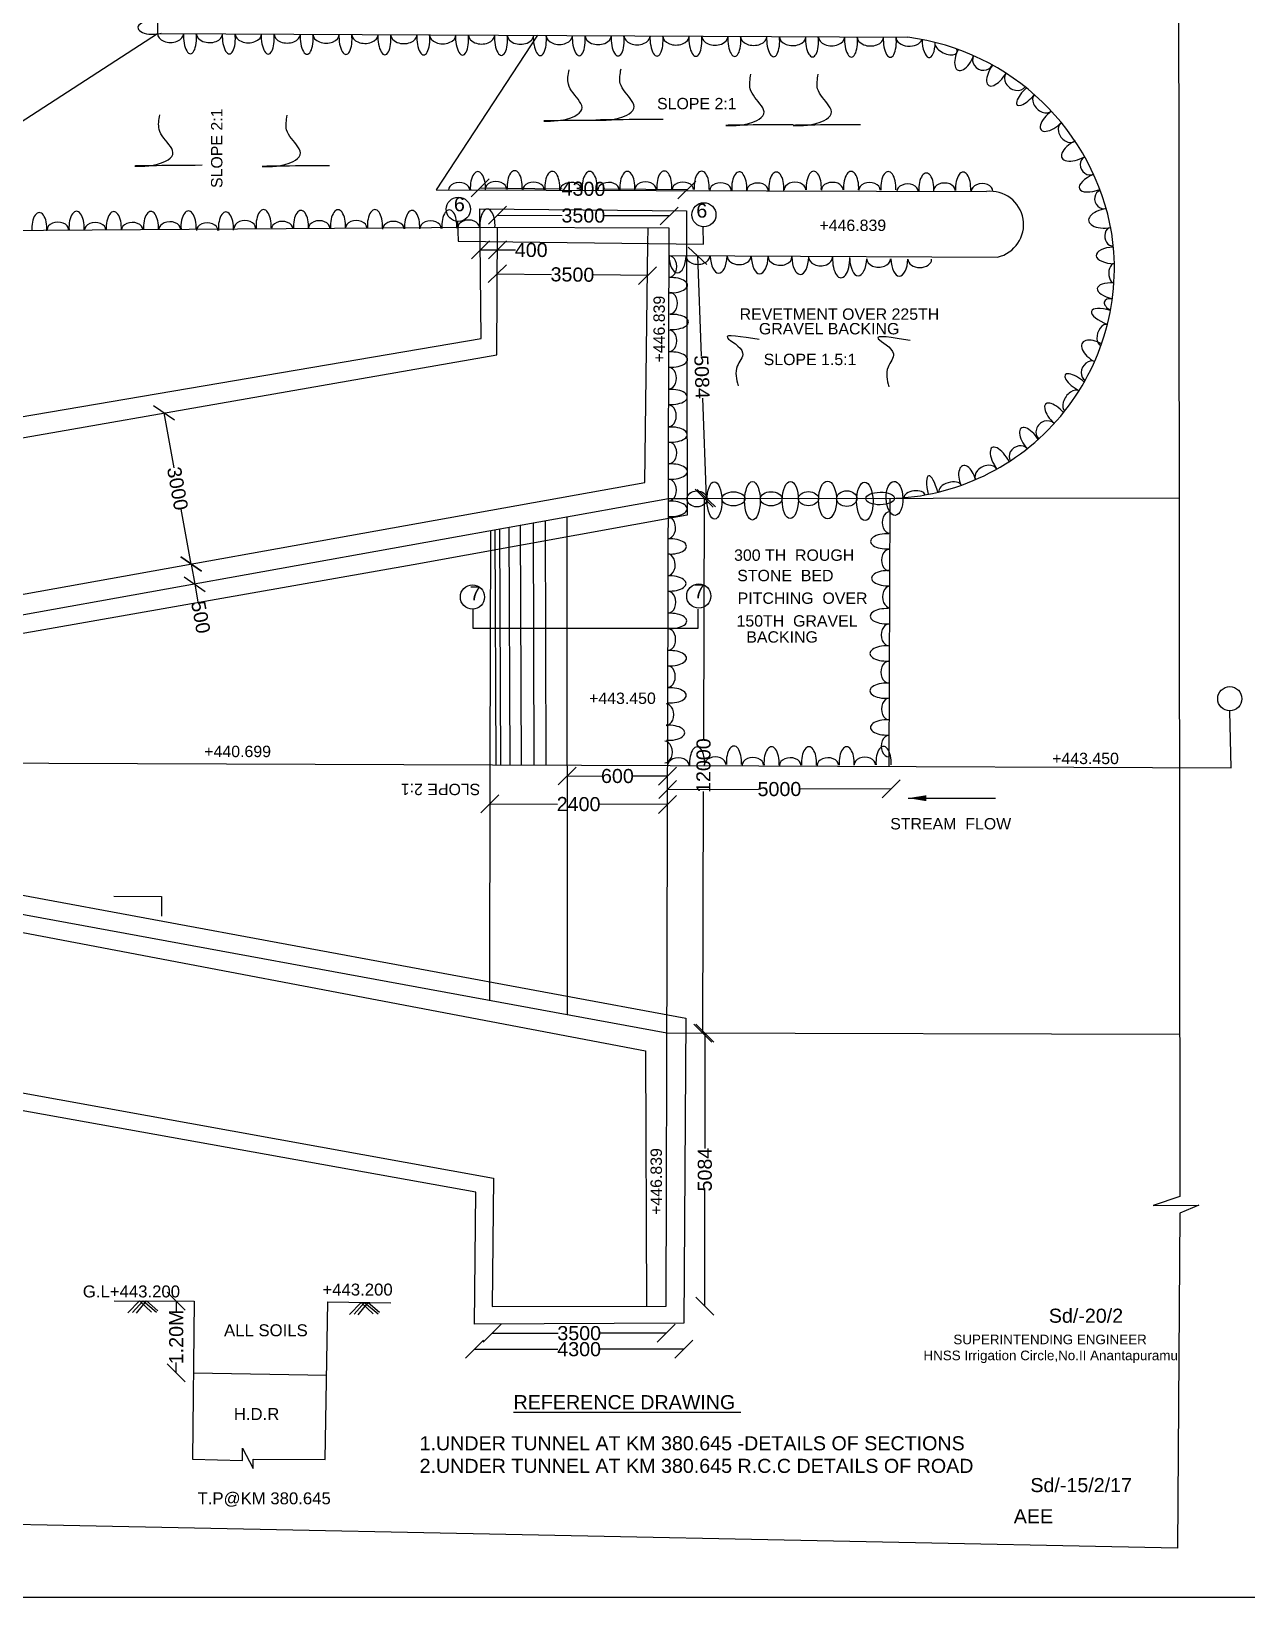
# Model space of a CAD drawing. Header units: millimetres. Extents: x 5757051 to 5765147, y 20977832 to 20981769.
# Drawn here: x 5761790 to 5763819, y 20977832 to 20980448 of the extents above; entities that cross this region are included whole.
import ezdxf

# ---------------------------------------------------------------- set-up
doc = ezdxf.new("R2010")
doc.units = ezdxf.units.MM
doc.header["$MEASUREMENT"] = 0
for name, color, linetype in [('DIMENSIONS', 7, 'Continuous'), ('DRAWING', 2, 'Continuous'), ('TEXT', 7, 'Continuous')]:
    doc.layers.add(name, color=color, linetype=linetype)
doc.styles.get("Standard").update_dxf_attribs({"font": 'arial.ttf', "height": 23.5})
doc.dimstyles.get("Standard").update_dxf_attribs({"dimtxt": 23.5, "dimasz": 30, "dimexe": 0.18, "dimexo": 0.0625, "dimgap": 0.09, "dimtad": 0, "dimdec": 0, "dimzin": 0, "dimdsep": 46, "dimtxsty": 'Standard', "dimblk": 'OBLIQUE', "dimcen": 0.09, "dimse1": 1, "dimse2": 1, "dimadec": 0, "dimazin": 0, "dimtfac": 1, "dimtdec": 0, "dimtofl": 0, "dimtmove": 0, "dimatfit": 3, "dimfxl": 1, "dimtolj": 1, "dimtzin": 0, "dimarcsym": 0})

# ---------------------------------------------------------------- blocks, each defined once
blk = doc.blocks.new('_Oblique')
at = {"color": 0, "linetype": 'ByBlock', "lineweight": -2}
blk.add_line((-0.5, -0.5), (0.5, 0.5), dxfattribs=at)
blk = doc.blocks.new('*D71')
at = {"layer": 'Defpoints', "color": 0, "transparency": 16777216}
for p in [(5762011, 20979810.6), (5762056.4, 20979558.3), (5762056.4, 20979558.3)]:
    blk.add_point(p, dxfattribs=at)
at = {"layer": 'DIMENSIONS', "color": 0, "lineweight": -2, "transparency": 16777216}
for p, q in [((5762011, 20979810.6), (5762027.5, 20979719)), ((5762056.4, 20979558.3), (5762039.9, 20979649.9))]:
    blk.add_line(p, q, dxfattribs=at)
at = {"layer": 'DIMENSIONS', "color": 0, "lineweight": -2, "transparency": 16777216, "xscale": 30, "yscale": 30, "zscale": 30}
for p, rotation in [((5762011, 20979810.6), 100.1861981013446), ((5762056.4, 20979558.3), 280.1861981013446)]:
    blk.add_blockref('_Oblique', p, dxfattribs=dict(at, rotation=rotation))
at = {"layer": 'DIMENSIONS', "color": 0, "transparency": 16777216, "insert": (5762033.7, 20979684.4), "char_height": 23.5, "attachment_point": 5, "rotation": 280.1862}
blk.add_mtext('\\A1;3000', dxfattribs=at)
blk = doc.blocks.new('*D72')
at = {"layer": 'Defpoints', "color": 0, "transparency": 16777216}
for p in [(5762056.4, 20979558.3), (5762062.4, 20979524.7), (5762062.4, 20979524.7)]:
    blk.add_point(p, dxfattribs=at)
at = {"layer": 'DIMENSIONS', "color": 0, "lineweight": -2, "transparency": 16777216}
for p, q in [((5762056.4, 20979558.3), (5762062.4, 20979524.7)), ((5762062.4, 20979524.7), (5762067.7, 20979495.2))]:
    blk.add_line(p, q, dxfattribs=at)
at = {"layer": 'DIMENSIONS', "color": 0, "lineweight": -2, "transparency": 16777216, "xscale": 30, "yscale": 30, "zscale": 30}
for p, rotation in [((5762056.4, 20979558.3), 100.2062654665334), ((5762062.4, 20979524.7), 280.2062654665334)]:
    blk.add_blockref('_Oblique', p, dxfattribs=dict(at, rotation=rotation))
at = {"layer": 'DIMENSIONS', "color": 0, "transparency": 16777216, "insert": (5762072.4, 20979469.6), "char_height": 23.5, "attachment_point": 5, "rotation": 280.2063}
blk.add_mtext('\\A1;500', dxfattribs=at)
blk = doc.blocks.new('*D73')
at = {"layer": 'Defpoints', "color": 0, "transparency": 16777216}
for p in [(5762684.3, 20979204.3), (5762851.9, 20979203.8), (5762851.9, 20979203.8)]:
    blk.add_point(p, dxfattribs=at)
at = {"layer": 'DIMENSIONS', "color": 0, "lineweight": -2, "transparency": 16777216}
for p, q in [((5762684.3, 20979204.3), (5762742, 20979204.2)), ((5762851.9, 20979203.8), (5762794.1, 20979204))]:
    blk.add_line(p, q, dxfattribs=at)
at = {"layer": 'DIMENSIONS', "color": 0, "lineweight": -2, "transparency": 16777216, "xscale": 30, "yscale": 30, "zscale": 30}
for p, rotation in [((5762684.3, 20979204.3), 179.8397337199276), ((5762851.9, 20979203.8), 359.8397337199276)]:
    blk.add_blockref('_Oblique', p, dxfattribs=dict(at, rotation=rotation))
at = {"layer": 'DIMENSIONS', "color": 0, "transparency": 16777216, "insert": (5762768.1, 20979204.1), "char_height": 23.5, "attachment_point": 5, "rotation": 359.8397}
blk.add_mtext('\\A1;600', dxfattribs=at)
blk = doc.blocks.new('*D74')
at = {"layer": 'Defpoints', "color": 0, "transparency": 16777216}
for p in [(5762554.9, 20979157.6), (5762851.7, 20979156.8), (5762851.7, 20979156.8)]:
    blk.add_point(p, dxfattribs=at)
at = {"layer": 'DIMENSIONS', "color": 0, "lineweight": -2, "transparency": 16777216}
for p, q in [((5762554.9, 20979157.6), (5762668, 20979157.3)), ((5762851.7, 20979156.8), (5762738.6, 20979157.1))]:
    blk.add_line(p, q, dxfattribs=at)
at = {"layer": 'DIMENSIONS', "color": 0, "lineweight": -2, "transparency": 16777216, "xscale": 30, "yscale": 30, "zscale": 30}
for p, rotation in [((5762554.9, 20979157.6), 179.8397337195897), ((5762851.7, 20979156.8), 359.8397337195897)]:
    blk.add_blockref('_Oblique', p, dxfattribs=dict(at, rotation=rotation))
at = {"layer": 'DIMENSIONS', "color": 0, "transparency": 16777216, "insert": (5762703.3, 20979157.2), "char_height": 23.5, "attachment_point": 5, "rotation": 359.8397}
blk.add_mtext('\\A1;2400', dxfattribs=at)
blk = doc.blocks.new('*D75')
at = {"layer": 'Defpoints', "color": 0, "transparency": 16777216}
for p in [(5762851.9, 20979222), (5763225.1, 20979223.2), (5763225.2, 20979182.9)]:
    blk.add_point(p, dxfattribs=at)
at = {"layer": 'DIMENSIONS', "color": 0, "lineweight": -2, "transparency": 16777216}
for p, q in [((5762852, 20979181.7), (5763003.5, 20979182.2)), ((5763225.2, 20979182.9), (5763073.8, 20979182.4))]:
    blk.add_line(p, q, dxfattribs=at)
at = {"layer": 'DIMENSIONS', "color": 0, "lineweight": -2, "transparency": 16777216, "xscale": 30, "yscale": 30, "zscale": 30}
for p, rotation in [((5762852, 20979181.7), 180.1720795826296), ((5763225.2, 20979182.9), 0.1720795826295571)]:
    blk.add_blockref('_Oblique', p, dxfattribs=dict(at, rotation=rotation))
at = {"layer": 'DIMENSIONS', "color": 0, "transparency": 16777216, "insert": (5763038.6, 20979182.3), "char_height": 23.5, "attachment_point": 5, "rotation": 0.1721}
blk.add_mtext('\\A1;5000', dxfattribs=at)
blk = doc.blocks.new('*D76')
at = {"layer": 'Defpoints', "color": 0, "transparency": 16777216}
for p in [(5762567.7, 20980083.1), (5762539.5, 20980043.4), (5762567.5, 20980043.3)]:
    blk.add_point(p, dxfattribs=at)
at = {"layer": 'DIMENSIONS', "color": 0, "lineweight": -2, "transparency": 16777216}
for p, q in [((5762539.7, 20980083.2), (5762567.7, 20980083.1)), ((5762567.7, 20980083.1), (5762597.7, 20980083))]:
    blk.add_line(p, q, dxfattribs=at)
at = {"layer": 'DIMENSIONS', "color": 0, "lineweight": -2, "transparency": 16777216, "xscale": 30, "yscale": 30, "zscale": 30}
for p, rotation in [((5762539.7, 20980083.2), 179.75042839379), ((5762567.7, 20980083.1), 359.7504283937901)]:
    blk.add_blockref('_Oblique', p, dxfattribs=dict(at, rotation=rotation))
at = {"layer": 'DIMENSIONS', "color": 0, "transparency": 16777216, "insert": (5762624.2, 20980082.8), "char_height": 23.5, "attachment_point": 5, "rotation": 359.7504}
blk.add_mtext('\\A1;400', dxfattribs=at)
blk = doc.blocks.new('*D77')
at = {"layer": 'Defpoints', "color": 0, "transparency": 16777216}
for p in [(5762567.5, 20980043.3), (5762818.4, 20980040.1), (5762818.4, 20980040.1)]:
    blk.add_point(p, dxfattribs=at)
at = {"layer": 'DIMENSIONS', "color": 0, "lineweight": -2, "transparency": 16777216}
for p, q in [((5762567.5, 20980043.3), (5762657.9, 20980042.2)), ((5762818.4, 20980040.1), (5762728.1, 20980041.3))]:
    blk.add_line(p, q, dxfattribs=at)
at = {"layer": 'DIMENSIONS', "color": 0, "lineweight": -2, "transparency": 16777216, "xscale": 30, "yscale": 30, "zscale": 30}
for p, rotation in [((5762567.5, 20980043.3), 179.2718440406086), ((5762818.4, 20980040.1), 359.2718440406086)]:
    blk.add_blockref('_Oblique', p, dxfattribs=dict(at, rotation=rotation))
at = {"layer": 'DIMENSIONS', "color": 0, "transparency": 16777216, "insert": (5762693, 20980041.7), "char_height": 23.5, "attachment_point": 5, "rotation": 359.2718}
blk.add_mtext('\\A1;3500', dxfattribs=at)
blk = doc.blocks.new('*D78')
at = {"layer": 'Defpoints', "color": 0, "transparency": 16777216}
for p in [(5762883.9, 20980183.2), (5762538.6, 20980151.6), (5762883.5, 20980148)]:
    blk.add_point(p, dxfattribs=at)
at = {"layer": 'DIMENSIONS', "color": 0, "lineweight": -2, "transparency": 16777216}
for p, q in [((5762539, 20980186.7), (5762675.8, 20980185.3)), ((5762883.9, 20980183.2), (5762747, 20980184.6))]:
    blk.add_line(p, q, dxfattribs=at)
at = {"layer": 'DIMENSIONS', "color": 0, "lineweight": -2, "transparency": 16777216, "xscale": 30, "yscale": 30, "zscale": 30}
for p, rotation in [((5762539, 20980186.7), 179.4102679028172), ((5762883.9, 20980183.2), 359.4102679028172)]:
    blk.add_blockref('_Oblique', p, dxfattribs=dict(at, rotation=rotation))
at = {"layer": 'DIMENSIONS', "color": 0, "transparency": 16777216, "insert": (5762711.4, 20980185), "char_height": 23.5, "attachment_point": 5, "rotation": 359.4103}
blk.add_mtext('\\A1;4300', dxfattribs=at)
blk = doc.blocks.new('*D79')
at = {"layer": 'Defpoints', "color": 0, "transparency": 16777216}
for p in [(5762854.5, 20980139.7), (5762567.9, 20980120.5), (5762854.4, 20980119.2)]:
    blk.add_point(p, dxfattribs=at)
at = {"layer": 'DIMENSIONS', "color": 0, "lineweight": -2, "transparency": 16777216}
for p, q in [((5762568, 20980140.9), (5762676.1, 20980140.4)), ((5762854.5, 20980139.7), (5762746.4, 20980140.1))]:
    blk.add_line(p, q, dxfattribs=at)
at = {"layer": 'DIMENSIONS', "color": 0, "lineweight": -2, "transparency": 16777216, "xscale": 30, "yscale": 30, "zscale": 30}
for p, rotation in [((5762568, 20980140.9), 179.7504283939548), ((5762854.5, 20980139.7), 359.7504283939549)]:
    blk.add_blockref('_Oblique', p, dxfattribs=dict(at, rotation=rotation))
at = {"layer": 'DIMENSIONS', "color": 0, "transparency": 16777216, "insert": (5762711.2, 20980140.3), "char_height": 23.5, "attachment_point": 5, "rotation": 359.7504}
blk.add_mtext('\\A1;3500', dxfattribs=at)
blk = doc.blocks.new('*D80')
at = {"layer": 'Defpoints', "color": 0, "transparency": 16777216}
for p in [(5762901.9, 20980073), (5762902.5, 20980073), (5762917.2, 20979668.6)]:
    blk.add_point(p, dxfattribs=at)
at = {"layer": 'DIMENSIONS', "color": 0, "lineweight": -2, "transparency": 16777216}
for p, q in [((5762901.9, 20980073), (5762908, 20979905.9)), ((5762916.6, 20979668.5), (5762910.5, 20979835.6))]:
    blk.add_line(p, q, dxfattribs=at)
at = {"layer": 'DIMENSIONS', "color": 0, "lineweight": -2, "transparency": 16777216, "xscale": 30, "yscale": 30, "zscale": 30}
for p, rotation in [((5762901.9, 20980073), 92.09431960871778), ((5762916.6, 20979668.5), 272.0943196087178)]:
    blk.add_blockref('_Oblique', p, dxfattribs=dict(at, rotation=rotation))
at = {"layer": 'DIMENSIONS', "color": 0, "transparency": 16777216, "insert": (5762909.2, 20979870.7), "char_height": 23.5, "attachment_point": 5, "rotation": 272.0943}
blk.add_mtext('\\A1;5084', dxfattribs=at)
blk = doc.blocks.new('*D81')
at = {"layer": 'Defpoints', "color": 0, "transparency": 16777216}
for p in [(5762916.6, 20979668.5), (5762910.6, 20978774.7), (5762914.1, 20978774.7)]:
    blk.add_point(p, dxfattribs=at)
at = {"layer": 'DIMENSIONS', "color": 0, "lineweight": -2, "transparency": 16777216}
for p, q in [((5762913.1, 20979668.5), (5762912, 20979264.8)), ((5762910.6, 20978774.7), (5762911.8, 20979178.5))]:
    blk.add_line(p, q, dxfattribs=at)
at = {"layer": 'DIMENSIONS', "color": 0, "lineweight": -2, "transparency": 16777216, "xscale": 30, "yscale": 30, "zscale": 30}
for p, rotation in [((5762913.1, 20979668.5), 89.83973371986765), ((5762910.6, 20978774.7), 269.8397337198677)]:
    blk.add_blockref('_Oblique', p, dxfattribs=dict(at, rotation=rotation))
at = {"layer": 'DIMENSIONS', "color": 0, "transparency": 16777216, "insert": (5762911.9, 20979221.6), "char_height": 23.5, "attachment_point": 5, "rotation": 89.8397}
blk.add_mtext('\\A1;12000', dxfattribs=at)
blk = doc.blocks.new('*D82')
at = {"layer": 'Defpoints', "color": 0, "transparency": 16777216}
for p in [(5762910.6, 20978774.7), (5762849.4, 20978318.9), (5762914.1, 20978318.9)]:
    blk.add_point(p, dxfattribs=at)
at = {"layer": 'DIMENSIONS', "color": 0, "lineweight": -2, "transparency": 16777216}
for p, q in [((5762914.1, 20978774.7), (5762914.1, 20978581.9)), ((5762914.1, 20978318.9), (5762914.1, 20978511.7))]:
    blk.add_line(p, q, dxfattribs=at)
at = {"layer": 'DIMENSIONS', "color": 0, "lineweight": -2, "transparency": 16777216, "xscale": 30, "yscale": 30, "zscale": 30}
for p, rotation in [((5762914.1, 20978774.7), 90), ((5762914.1, 20978318.9), 270)]:
    blk.add_blockref('_Oblique', p, dxfattribs=dict(at, rotation=rotation))
at = {"layer": 'DIMENSIONS', "color": 0, "transparency": 16777216, "insert": (5762914.1, 20978546.8), "char_height": 23.5, "attachment_point": 5, "rotation": 90}
blk.add_mtext('\\A1;5084', dxfattribs=at)
blk = doc.blocks.new('*D93')
at = {"layer": 'Defpoints', "color": 0, "transparency": 16777216}
for p in [(5762061.7, 20978327.2), (5762031.6, 20978207.3), (5762060.2, 20978207.3)]:
    blk.add_point(p, dxfattribs=at)
at = {"layer": 'DIMENSIONS', "color": 0, "lineweight": -2, "transparency": 16777216}
for p, q in [((5762031.6, 20978327.2), (5762031.6, 20978310)), ((5762031.6, 20978207.3), (5762031.6, 20978224.6))]:
    blk.add_line(p, q, dxfattribs=at)
at = {"layer": 'DIMENSIONS', "color": 0, "lineweight": -2, "transparency": 16777216, "xscale": 30, "yscale": 30, "zscale": 30}
for p, rotation in [((5762031.6, 20978327.2), 90), ((5762031.6, 20978207.3), 270)]:
    blk.add_blockref('_Oblique', p, dxfattribs=dict(at, rotation=rotation))
at = {"layer": 'DIMENSIONS', "color": 0, "transparency": 16777216, "insert": (5762031.6, 20978267.3), "char_height": 23.5, "attachment_point": 5, "rotation": 90}
blk.add_mtext('\\A1;1.20M', dxfattribs=at)
blk = doc.blocks.new('*D102')
at = {"layer": 'Defpoints', "color": 0, "transparency": 16777216}
for p in [(5762559.2, 20978318.1), (5762849.4, 20978317.3), (5762849.4, 20978273.5)]:
    blk.add_point(p, dxfattribs=at)
at = {"layer": 'TEXT', "color": 0, "lineweight": -2, "transparency": 16777216}
for p, q in [((5762559.2, 20978273.5), (5762669.1, 20978273.5)), ((5762849.4, 20978273.5), (5762739.4, 20978273.5))]:
    blk.add_line(p, q, dxfattribs=at)
at = {"layer": 'TEXT', "color": 0, "lineweight": -2, "transparency": 16777216, "xscale": 30, "yscale": 30, "zscale": 30, "rotation": 180}
blk.add_blockref('_Oblique', (5762559.2, 20978273.5), dxfattribs=at)
at = {"layer": 'TEXT', "color": 0, "lineweight": -2, "transparency": 16777216, "xscale": 30, "yscale": 30, "zscale": 30}
blk.add_blockref('_Oblique', (5762849.4, 20978273.5), dxfattribs=at)
at = {"layer": 'TEXT', "color": 0, "transparency": 16777216, "insert": (5762704.3, 20978273.5), "char_height": 23.5, "attachment_point": 5}
blk.add_mtext('\\A1;3500', dxfattribs=at)
blk = doc.blocks.new('*D103')
at = {"layer": 'Defpoints', "color": 0, "transparency": 16777216}
for p in [(5762529.6, 20978288.7), (5762878.8, 20978290.5), (5762878.8, 20978246.7)]:
    blk.add_point(p, dxfattribs=at)
at = {"layer": 'TEXT', "color": 0, "lineweight": -2, "transparency": 16777216}
for p, q in [((5762529.6, 20978246.7), (5762668.6, 20978246.7)), ((5762878.8, 20978246.7), (5762739.8, 20978246.7))]:
    blk.add_line(p, q, dxfattribs=at)
at = {"layer": 'TEXT', "color": 0, "lineweight": -2, "transparency": 16777216, "xscale": 30, "yscale": 30, "zscale": 30, "rotation": 180}
blk.add_blockref('_Oblique', (5762529.6, 20978246.7), dxfattribs=at)
at = {"layer": 'TEXT', "color": 0, "lineweight": -2, "transparency": 16777216, "xscale": 30, "yscale": 30, "zscale": 30}
blk.add_blockref('_Oblique', (5762878.8, 20978246.7), dxfattribs=at)
at = {"layer": 'TEXT', "color": 0, "transparency": 16777216, "insert": (5762704.2, 20978246.7), "char_height": 23.5, "attachment_point": 5}
blk.add_mtext('\\A1;4300', dxfattribs=at)

msp = doc.modelspace()

# ---------------------------------------------------------------- linework, layer by layer
at = {"layer": 'DIMENSIONS', "color": 0}
msp.add_lwpolyline([(5765084.7, 20977831.8), (5757050.8, 20977831.8), (5757050.8, 20981769.1), (5765084.7, 20981769.1)], close=True, dxfattribs=at)
at = {"layer": 'DRAWING', "color": 0}
for points in [[(5761319.6, 20980624.5), (5762762.9, 20980626.1), (5762786.7, 20980592.7), (5762785.1, 20980658.6), (5762812, 20980626.1), (5763704.9, 20980627.6), (5763707.3, 20978501.6), (5763662.8, 20978487.1), (5763739.1, 20978487.4), (5763707.4, 20978474), (5763703.1, 20977914.6), (5757137.7, 20978048)], [(5762538.9, 20980120.6), (5761485.6, 20980113.2), (5761485, 20980624.7)], [(5762000.1, 20980625.2), (5762000.1, 20980444.7), (5763252.8, 20980438.3)], [(5761488.7, 20980113.2), (5762000.1, 20980444.7)], [(5762634.9, 20980441.5), (5762465.5, 20980183.4), (5763384.4, 20980180.6)], [(5759047.4, 20979730.8), (5759070.8, 20979721.5), (5759075.1, 20979545.8), (5759684.4, 20979529.6), (5760460.1, 20979504.7), (5761303.1, 20979494.7), (5761304.5, 20979724.4), (5762540.5, 20979935.3), (5762538.6, 20980151.6), (5762883.5, 20980148), (5762884.4, 20979640.1), (5762427.2, 20979556.8), (5761550.3, 20979402.7), (5761551, 20979433.2)], [(5762501.2, 20980131.1), (5762502.1, 20980097.6), (5762911.9, 20980092.4), (5762911.5, 20980121.8)], [(5761338.2, 20979730.2), (5761328.7, 20978755.5), (5762561.3, 20978532.5), (5762559.2, 20978318.1), (5762849.4, 20978318.9), (5762854.4, 20980119.2), (5762538.9, 20980120.6)], [(5761337.9, 20979692.7), (5762567, 20979908), (5762567.9, 20980120.5)], [(5761488.7, 20980113.2), (5761492.1, 20979468), (5761483.4, 20978985.7), (5761549.3, 20978985.5), (5762815.2, 20978745.2), (5762816.4, 20978318.8)], [(5762814.1, 20979694.4), (5762814.1, 20979694.4), (5762819.1, 20980093.6), (5762819.2, 20980119.4)], [(5762854.3, 20980073.5), (5763402.7, 20980071.1)], [(5761337.9, 20979692.7), (5761450.2, 20979449.4), (5762814.1, 20979694.4)], [(5763706, 20979668.5), (5762884.4, 20979667.1), (5762853.2, 20979667), (5761553.9, 20979433.1)], [(5763222.9, 20979667.7), (5763221.2, 20979220.2)], [(5762647.3, 20979630), (5762648.8, 20979222.4)], [(5762684.5, 20978805.4), (5762684, 20979636.6)], [(5762556.4, 20979613.6), (5762554.9, 20979222.8), (5762554.8, 20978829.3)], [(5762563.6, 20979614.9), (5762565.1, 20979222.7)], [(5762571.4, 20979616.3), (5762572.9, 20979222.7)], [(5762587, 20979619.1), (5762588.5, 20979222.7)], [(5762605.9, 20979622.5), (5762607.4, 20979222.6)], [(5762627.3, 20979626.4), (5762628.8, 20979222.5)], [(5762526.6, 20979482.6), (5762526.6, 20979451.3), (5762903, 20979451.3), (5762903, 20979483)], [(5757114.1, 20979444.5), (5757112.7, 20979345.8), (5758210.4, 20979313), (5760807.1, 20979228.5), (5761670.2, 20979226.2), (5763004, 20979221.1), (5763793.1, 20979218), (5763790.9, 20979312.6)], [(5761549.4, 20979047), (5762882.6, 20978799.7), (5762878.8, 20978290.5), (5762529.6, 20978288.7), (5762531.9, 20978509.2), (5761301.4, 20978730.4), (5761300.9, 20978964.5), (5760015.7, 20978989.4), (5759057.8, 20979021.3), (5759053, 20978844.8), (5758393.1, 20978643.1), (5758387.5, 20978436.2), (5758059.5, 20978445.4), (5758075.8, 20978893.6), (5758819.6, 20979115.8)], [(5763707, 20978772.5), (5762850.7, 20978774.9), (5761549.4, 20979014.3), (5759231.7, 20979071.2), (5758818.4, 20979082.7)], [(5761927.3, 20979003.3), (5762007.1, 20979003.2), (5762007, 20978970.2)], [(5761928.1, 20978327.7), (5762061.7, 20978327.2), (5762058.5, 20978063.1), (5762142.1, 20978061), (5762142.3, 20978081.3), (5762159.8, 20978047.8), (5762160.1, 20978063.2), (5762280.4, 20978062.3), (5762284.8, 20978325.8), (5762390, 20978324.1)], [(5761950.9, 20978307.6), (5761970, 20978327.6), (5761990.3, 20978308.6)], [(5761958.7, 20978308.2), (5761976.1, 20978327.5), (5761998.7, 20978308.7)], [(5761965.2, 20978306.9), (5761982.1, 20978327.5), (5762000.9, 20978311.1)], [(5762320.8, 20978304.9), (5762340, 20978324.9), (5762360.3, 20978305.9)], [(5762328.6, 20978305.5), (5762346.1, 20978324.9), (5762368.7, 20978306.1)], [(5762335.2, 20978304.2), (5762352.1, 20978324.9), (5762370.9, 20978308.5)], [(5762060.2, 20978207.3), (5762282.8, 20978203.6)]]:
    msp.add_lwpolyline(points, dxfattribs=at)
for centre in [(5762502.5, 20980150.9), (5762912.5, 20980141.7), (5762904, 20979504.9), (5762526.1, 20979503.2), (5763790.6, 20979333.3)]:
    msp.add_circle(centre, 20.2, dxfattribs=at)
for centre, radius, start, end in [((5763201.5, 20980044), 397.6, 9.6561, 82.588), ((5763390.7, 20980125.4), 55.6, 282.4691, 96.5303), ((5763213, 20980052.5), 384.9, 271.4694, 8.7036)]:
    msp.add_arc(centre, radius, start, end, dxfattribs=at)
for centre, major_axis, ratio, start_param, end_param in [((5761993.5, 20980454.8), (-26, -0.5), 0.449165, 4.449412, 8.350066), ((5762022, 20980444.6), (-22, 0.1), 0.685396, 0, 3.141593), ((5762054.4, 20980439), (1, -28.3), 0.384574, 4.502602, 8.032949), ((5762087, 20980444.3), (-22, 0.1), 0.685396, 0, 3.141593), ((5762119.3, 20980438.7), (1, -28.3), 0.384574, 4.502602, 8.032949), ((5762151.9, 20980444), (-22, 0.1), 0.685396, 0, 3.141593), ((5762184.3, 20980438.3), (1, -28.3), 0.384574, 4.502602, 8.032949), ((5762216.8, 20980443.6), (-22, 0.1), 0.685396, 0, 3.141593), ((5762249.2, 20980438), (1, -28.3), 0.384574, 4.502602, 8.032949), ((5762281.7, 20980443.3), (-22, 0.1), 0.685396, 0, 3.141593), ((5762314.1, 20980437.7), (1, -28.3), 0.384574, 4.502602, 8.032949), ((5762346.6, 20980443), (-22, 0.1), 0.685396, 0, 3.141593), ((5762379, 20980437.3), (1, -28.3), 0.384574, 4.502602, 8.032949), ((5762411.5, 20980442.6), (-22, 0.1), 0.685396, 0, 3.141593), ((5762443.9, 20980437), (1, -28.3), 0.384574, 4.502602, 8.032949), ((5762476.4, 20980442.3), (-22, 0.1), 0.685396, 0, 3.141593), ((5762508.8, 20980436.7), (1, -28.3), 0.384574, 4.502602, 8.032949), ((5762541.3, 20980442), (-22, 0.1), 0.685396, 0, 3.141593), ((5762573.7, 20980436.3), (1, -28.3), 0.384574, 4.502602, 8.032949), ((5762606.3, 20980441.6), (-22, 0.1), 0.685396, 0, 3.141593), ((5762638.6, 20980436), (1, -28.3), 0.384574, 4.502602, 8.032949), ((5762671.2, 20980441.3), (-22, 0.1), 0.685396, 0, 3.141593), ((5762703.6, 20980435.7), (1, -28.3), 0.384574, 4.502602, 8.032949), ((5762736.1, 20980441), (-22, 0.1), 0.685396, 0, 3.141593), ((5762768.5, 20980435.3), (1, -28.3), 0.384574, 4.502602, 8.032949), ((5762801, 20980440.7), (-22, 0.1), 0.685396, 0, 3.141593), ((5762833.4, 20980435), (1, -28.3), 0.384574, 4.502602, 8.032949), ((5762865.9, 20980440.3), (-22, 0.1), 0.685396, 0, 3.141593), ((5762898.3, 20980434.7), (1, -28.3), 0.384574, 4.502602, 8.032949), ((5762930.8, 20980440), (-22, 0.1), 0.685396, 0, 3.141593), ((5762963.2, 20980434.4), (1, -28.3), 0.384574, 4.502602, 8.032949), ((5762995.7, 20980439.7), (-22, 0.1), 0.685396, 0, 3.141593), ((5763028.1, 20980434), (1, -28.3), 0.384574, 4.502602, 8.032949), ((5763060.7, 20980439.3), (-22, 0.1), 0.685396, 0, 3.141593), ((5763093, 20980433.7), (1, -28.3), 0.384574, 4.502602, 8.032949), ((5763125.6, 20980439), (-22, 0.1), 0.685396, 0, 3.141593), ((5763158, 20980433.4), (1, -28.3), 0.384574, 4.502602, 8.032949), ((5763190.5, 20980438.7), (-22, 0.1), 0.685396, 0, 3.141593), ((5763222.9, 20980433), (1, -28.3), 0.384574, 4.502602, 8.032949), ((5763255.4, 20980438.3), (-22, 0.1), 0.685396, 0, 2.892112), ((5763287.8, 20980432.7), (1, -28.3), 0.384574, 4.636275, 7.731352), ((5763316.9, 20980421.2), (-18.2, 8.4), 0.507134, 0, 3.685331), ((5763348.4, 20980408.9), (-11.6, -25.8), 0.492889, 4.585595, 8.01915), ((5763378.5, 20980399.7), (-15.7, 7.8), 0.940912, 0, 3.141593), ((5763404.5, 20980383), (-16.7, -25.3), 0.436682, 4.654008, 7.950656), ((5763433, 20980366.8), (-15.9, 11.4), 0.831075, 0, 3.141593), ((5763454, 20980344.2), (-18.6, -19.1), 0.331146, 4.534109, 8.080049), ((5763478.5, 20980328.7), (-14.1, 13.7), 0.710923, 0, 3.141593), ((5763496.5, 20980301.3), (-20.8, -17.9), 0.464705, 4.493792, 8.079051), ((5763520.7, 20980280.4), (-11.4, 15.4), 0.783758, 0, 3.141593), ((5763539.9, 20980251.6), (-29.7, -15), 0.465518, 4.737041, 7.905037), ((5763555.7, 20980224), (-7.4, 14.5), 0.886086, 0, 3.141593), ((5762535.2, 20980186.8), (-0.1, 26.9), 0.471082, 4.571776, 7.997118), ((5762596.6, 20980188.4), (-0.1, 26.9), 0.471082, 4.571776, 7.997118), ((5762659.4, 20980187.3), (-0.1, 26.9), 0.471082, 4.571776, 7.997118), ((5762721.9, 20980187.1), (-0.1, 26.9), 0.471082, 4.571776, 7.997118), ((5762784.8, 20980187.1), (-0.1, 26.9), 0.471082, 4.571776, 7.997118), ((5762846.5, 20980187.9), (-0.1, 26.9), 0.471082, 4.571776, 7.997118), ((5762908.8, 20980187.6), (-0.1, 26.9), 0.471082, 4.571776, 7.997118), ((5762971.6, 20980186.5), (-0.1, 26.9), 0.471082, 4.571776, 7.997118), ((5763033.5, 20980186.1), (-0.1, 26.9), 0.471082, 4.571776, 7.997118), ((5763096, 20980187.4), (-0.1, 26.9), 0.471082, 4.571776, 7.997118), ((5763158.3, 20980187.2), (-0.1, 26.9), 0.471082, 4.571776, 7.997118), ((5763220.4, 20980186.9), (-0.1, 26.9), 0.471082, 4.571776, 7.997118), ((5763284, 20980184.5), (-0.1, 26.9), 0.471082, 4.571776, 7.997118), ((5763345.4, 20980186.1), (-0.1, 26.9), 0.471082, 4.571776, 7.997118), ((5763569, 20980196.8), (-29.4, -11.5), 0.428411, 4.738513, 7.846535), ((5762503.8, 20980182.9), (-17.9, -0.2), 0.701852, 3.122512, 6.288242), ((5762565.2, 20980184.6), (-17.9, -0.2), 0.701852, 3.122512, 6.288242), ((5762628, 20980183.5), (-17.9, -0.2), 0.701852, 3.122512, 6.288242), ((5762690.5, 20980183.2), (-17.9, -0.2), 0.701852, 3.122512, 6.288242), ((5762753.4, 20980183.2), (-17.9, -0.2), 0.701852, 3.122512, 6.288242), ((5762815.1, 20980184), (-17.9, -0.2), 0.701852, 3.122512, 6.288242), ((5762877.4, 20980183.7), (-17.9, -0.2), 0.701852, 3.122512, 6.288242), ((5762940.2, 20980182.6), (-17.9, -0.2), 0.701852, 3.122512, 6.288242), ((5763002.1, 20980182.2), (-17.9, -0.2), 0.701852, 3.122512, 6.288242), ((5763064.6, 20980183.5), (-17.9, -0.2), 0.701852, 3.122512, 6.288242), ((5763126.9, 20980183.3), (-17.9, -0.2), 0.701852, 3.122512, 6.288242), ((5763189, 20980183), (-17.9, -0.2), 0.701852, 3.122512, 6.288242), ((5763252.6, 20980180.6), (-17.9, -0.2), 0.701852, 3.122512, 6.288242), ((5763314, 20980182.2), (-17.9, -0.2), 0.701852, 3.122512, 6.288242), ((5763376.9, 20980181.1), (-17.9, -0.2), 0.701852, 3.122512, 6.288242), ((5763579.2, 20980167.4), (-4.9, 15), 0.897733, 0, 3.141593), ((5762551.1, 20980124.2), (-0.1, 26.9), 0.471082, 4.571776, 7.997118), ((5763587.8, 20980136.2), (-32.8, -4.5), 0.491587, 4.7554, 7.907896), ((5761802.9, 20980118.5), (-0.1, 26.9), 0.471082, 4.571776, 7.997118), ((5761833.7, 20980116.9), (-17.9, -0.2), 0.701852, 3.122512, 6.288242), ((5761865.1, 20980120.7), (-0.1, 26.9), 0.471082, 4.571776, 7.997118), ((5761896, 20980116.1), (-17.9, -0.2), 0.701852, 3.122512, 6.288242), ((5761927.3, 20980120), (-0.1, 26.9), 0.471082, 4.571776, 7.997118), ((5761958, 20980116.4), (-17.9, -0.2), 0.701852, 3.122512, 6.288242), ((5761989.3, 20980120.3), (-0.1, 26.9), 0.471082, 4.571776, 7.997118), ((5762020.6, 20980117.5), (-17.9, -0.2), 0.701852, 3.122512, 6.288242), ((5762052, 20980121.3), (-0.1, 26.9), 0.471082, 4.571776, 7.997118), ((5762083.1, 20980115.7), (-17.9, -0.2), 0.701852, 3.122512, 6.288242), ((5762114.5, 20980119.5), (-0.1, 26.9), 0.471082, 4.571776, 7.997118), ((5762146, 20980119.5), (-17.9, -0.2), 0.701852, 3.122512, 6.288242), ((5762177.4, 20980123.4), (-0.1, 26.9), 0.471082, 4.571776, 7.997118), ((5762208.4, 20980118.1), (-17.9, -0.2), 0.701852, 3.122512, 6.288242), ((5762239.8, 20980122), (-0.1, 26.9), 0.471082, 4.571776, 7.997118), ((5762270.3, 20980119.2), (-17.9, -0.2), 0.701852, 3.122512, 6.288242), ((5762301.7, 20980123.1), (-0.1, 26.9), 0.471082, 4.571776, 7.997118), ((5762331.9, 20980119.5), (-17.9, -0.2), 0.701852, 3.122512, 6.288242), ((5762363.3, 20980123.4), (-0.1, 26.9), 0.471082, 4.571776, 7.997118), ((5762394, 20980118.1), (-17.9, -0.2), 0.701852, 3.122512, 6.288242), ((5762425.4, 20980122), (-0.1, 26.9), 0.471082, 4.571776, 7.997118), ((5762456.2, 20980119), (-17.9, -0.2), 0.701852, 3.122512, 6.288242), ((5762487.6, 20980122.8), (-0.1, 26.9), 0.471082, 4.571776, 7.997118), ((5762519.7, 20980120.3), (-17.9, -0.2), 0.701852, 3.122512, 6.288242), ((5763594, 20980105), (-2.2, 15.4), 0.79005, 0, 3.141593), ((5762868.6, 20980075.9), (-0.3, -31.3), 0.45692, 4.794754, 7.770565), ((5762854.5, 20980055.5), (-0.2, 17.9), 0.701852, 3.122512, 6.288242), ((5763598.5, 20980073.9), (-31, -0.2), 0.447955, 4.779257, 7.832152), ((5762902.5, 20980073), (-19.9, 0.4), 0.710262, 0.012857, 3.155141), ((5762937.3, 20980075.4), (-0.3, -31.3), 0.45692, 4.801213, 7.764105), ((5762971.2, 20980072.5), (-19.9, 0.4), 0.710262, 0.027123, 3.140875), ((5763005.8, 20980074.5), (-0.3, -31.3), 0.45692, 4.792, 7.773318), ((5763039.6, 20980071.5), (-19.9, 0.4), 0.710262, 0.006772, 3.161225), ((5763073.5, 20980073.5), (-0.3, -31.3), 0.45692, 4.78314, 7.782178), ((5763107.3, 20980070.6), (-19.9, 0.4), 0.710262, 6.27037, 9.463998), ((5763141.7, 20980067.7), (-0.3, -31.3), 0.45692, 4.618328, 7.946991), ((5763170.3, 20980071.1), (-0.3, -31.3), 0.45692, 4.794754, 7.770565), ((5763204.1, 20980068.2), (-19.9, 0.4), 0.710262, 0.012857, 3.155141), ((5763239, 20980070.6), (-0.3, -31.3), 0.45692, 4.801213, 7.764105), ((5763272.9, 20980067.7), (-19.9, 0.4), 0.710262, 0.027123, 3.140875), ((5763597.6, 20980044.1), (0.3, 15.9), 0.580281, 0, 3.141593), ((5762858.3, 20980024.1), (26.9, 0), 0.471082, 4.571776, 7.997118), ((5763603.8, 20980013.3), (-34.5, 5.5), 0.390621, 4.967484, 7.644341), ((5762855.9, 20979994.1), (-0.2, 17.9), 0.701852, 3.122512, 6.288242), ((5763598.4, 20979990.1), (-17.1, 6.8), 0.537348, 5.147104, 7.660701), ((5762859.7, 20979962.7), (26.9, 0), 0.471082, 4.571776, 7.997118), ((5763593.1, 20979968.5), (-33.2, 12.4), 0.337956, 4.889182, 7.774098), ((5762854.6, 20979931.3), (-0.2, 17.9), 0.701852, 3.122512, 6.288242), ((5763580.9, 20979940.8), (5.3, 17.6), 0.624282, 0, 3.141593), ((5763569.5, 20979911.9), (-25.3, 15.6), 0.527994, 4.75767, 7.996684), ((5762858.4, 20979899.9), (26.9, 0), 0.471082, 4.571776, 7.997118), ((5763557.1, 20979880.8), (7.8, 15.6), 0.789326, 0, 3.141593), ((5762854.2, 20979868.8), (-0.2, 17.9), 0.701852, 3.122512, 6.288242), ((5763536.7, 20979859.6), (-20.9, 14.7), 0.348286, 4.416631, 8.202042), ((5762857.9, 20979837.4), (26.9, 0), 0.471082, 4.571776, 7.997118), ((5763527.2, 20979830.9), (11.8, 16.8), 0.601384, 0, 3.141593), ((5762853.9, 20979805.9), (-0.2, 17.9), 0.701852, 3.122512, 6.288242), ((5763503.2, 20979804.1), (-20.2, 21.7), 0.406926, 4.663538, 7.994163), ((5762857.7, 20979774.5), (26.9, 0), 0.471082, 4.571776, 7.997118), ((5763458.1, 20979763.3), (-15.9, 21.8), 0.456646, 4.532017, 8.101099), ((5763484.4, 20979780.1), (12.9, 12.9), 0.907289, 0, 3.141593), ((5762854.5, 20979744.2), (-0.2, 17.9), 0.701852, 3.122512, 6.288242), ((5763409.6, 20979726.9), (-15.9, 26), 0.401578, 4.563953, 7.997227), ((5763438.2, 20979740.8), (14, 10.1), 0.809691, 0, 3.141593), ((5762858.3, 20979712.8), (26.9, 0), 0.471082, 4.571776, 7.997118), ((5763352.2, 20979699.2), (-7.2, 23.4), 0.534503, 4.545935, 8.099992), ((5763383.7, 20979708), (17.8, 8.8), 0.70466, 0, 3.141593), ((5762854, 20979681.9), (-0.2, 17.9), 0.701852, 3.122512, 6.288242), ((5763264.2, 20979671.4), (-17.5, -2.3), 0.523696, 3.141593, 6.283185), ((5763295, 20979676), (-7.2, 29.8), 0.266488, 4.72211, 7.832173), ((5763323.3, 20979684.2), (-18.5, -5.5), 0.539697, 3.141593, 6.283185), ((5762857.8, 20979650.5), (26.9, 0), 0.471082, 4.571776, 7.997118), ((5762852.7, 20979619.1), (-0.2, 17.9), 0.701852, 3.122512, 6.288242), ((5763222.8, 20979627.6), (0.2, -17.9), 0.701852, 3.122512, 6.288242), ((5763217.8, 20979596.2), (-26.9, -0.1), 0.471082, 4.571776, 7.997118), ((5762856.5, 20979587.7), (26.9, 0), 0.471082, 4.571776, 7.997118), ((5763221.7, 20979564.8), (0.2, -17.9), 0.701852, 3.122512, 6.288242), ((5762852.1, 20979557.2), (-0.2, 17.9), 0.701852, 3.122512, 6.288242), ((5762855.8, 20979525.8), (26.9, 0), 0.471082, 4.571776, 7.997118), ((5763219.5, 20979534.7), (-26.9, -0.1), 0.471082, 4.571776, 7.997118), ((5762853.2, 20979494.7), (-0.2, 17.9), 0.701852, 3.122512, 6.288242), ((5763223.3, 20979503.3), (0.2, -17.9), 0.701852, 3.122512, 6.288242), ((5762857, 20979463.3), (26.9, 0), 0.471082, 4.571776, 7.997118), ((5763217.1, 20979471.2), (-26.9, -0.1), 0.471082, 4.571776, 7.997118), ((5762852.8, 20979432.4), (-0.2, 17.9), 0.701852, 3.122512, 6.288242), ((5763221, 20979439.8), (0.2, -17.9), 0.701852, 3.122512, 6.288242), ((5763216.7, 20979409), (-26.9, -0.1), 0.471082, 4.571776, 7.997118), ((5762856.6, 20979401), (26.9, 0), 0.471082, 4.571776, 7.997118), ((5763220.6, 20979377.7), (0.2, -17.9), 0.701852, 3.122512, 6.288242), ((5762852.2, 20979370.3), (-0.2, 17.9), 0.701852, 3.122512, 6.288242), ((5762856, 20979338.9), (26.9, 0), 0.471082, 4.571776, 7.997118), ((5763216.5, 20979346.7), (-26.9, -0.1), 0.471082, 4.571776, 7.997118), ((5762849.6, 20979306.7), (-0.2, 17.9), 0.701852, 3.122512, 6.288242), ((5763221.6, 20979316.1), (0.2, -17.9), 0.701852, 3.122512, 6.288242), ((5762853.6, 20979276.5), (26.9, 0), 0.471082, 4.571776, 7.997118), ((5763217.4, 20979285.4), (-26.9, -0.1), 0.471082, 4.571776, 7.997118), ((5763221.2, 20979254), (0.2, -17.9), 0.701852, 3.122512, 6.288242), ((5762847.3, 20979244.3), (-0.2, 17.9), 0.701852, 3.122512, 6.288242), ((5762901.2, 20979225.8), (-0.1, 26.9), 0.471082, 4.571776, 7.997118), ((5762931.3, 20979223.5), (-17.9, -0.2), 0.701852, 3.122512, 6.288242), ((5762962.7, 20979227.4), (-0.1, 26.9), 0.471082, 4.571776, 7.997118), ((5763025.5, 20979226.3), (-0.1, 26.9), 0.471082, 4.571776, 7.997118), ((5763088, 20979226.1), (-0.1, 26.9), 0.471082, 4.571776, 7.997118), ((5763150.9, 20979226.1), (-0.1, 26.9), 0.471082, 4.571776, 7.997118), ((5763181.2, 20979223), (-17.9, -0.2), 0.701852, 3.122512, 6.288242), ((5763212.5, 20979226.9), (-0.1, 26.9), 0.471082, 4.571776, 7.997118), ((5762869.8, 20979221.9), (-17.9, -0.2), 0.701852, 3.122512, 6.288242), ((5762994.1, 20979222.5), (-17.9, -0.2), 0.701852, 3.122512, 6.288242), ((5763056.6, 20979222.2), (-17.9, -0.2), 0.701852, 3.122512, 6.288242), ((5763119.5, 20979222.2), (-17.9, -0.2), 0.701852, 3.122512, 6.288242)]:
    msp.add_ellipse(centre, major_axis=major_axis, ratio=ratio, start_param=start_param, end_param=end_param, dxfattribs=at)
for centre, major_axis, ratio in [((5762930.2, 20979664.5), (-0.5, 31.2), 0.398169), ((5762993.6, 20979663.9), (0.1, 32.1), 0.40712), ((5763056.8, 20979665.2), (0.3, 31.1), 0.432212), ((5763119, 20979665.3), (-0.1, 31.6), 0.475007), ((5763181.2, 20979663.1), (-0.4, 32.2), 0.426355), ((5763230.8, 20979668), (-1, 28.4), 0.49325), ((5762900.9, 20979667.1), (-16.5, 0), 0.815694), ((5762961.8, 20979667.2), (-19.3, 0), 0.605727), ((5763024.7, 20979667.3), (-18.1, 0), 0.650743), ((5763087.1, 20979667.5), (-16.9, 0), 0.693372), ((5763151, 20979667.6), (-17, 0), 0.7635), ((5763206.8, 20979667.8), (-24, -0.2), 0.438021)]:
    msp.add_ellipse(centre, major_axis=major_axis, ratio=ratio, dxfattribs=at)
for points in [[(5762758, 20980299.6), (5762648.2, 20980298.2), (5762697, 20980306.6), (5762708.8, 20980317.7), (5762694, 20980345.1), (5762686.2, 20980359.7), (5762687.3, 20980384)], [(5762844.7, 20980301), (5762735, 20980299.6), (5762783.7, 20980308), (5762795.5, 20980319.1), (5762780.8, 20980346.5), (5762772.9, 20980361.1), (5762774.1, 20980385.3)], [(5763061.7, 20980292.2), (5762951.9, 20980290.8), (5763000.7, 20980299.2), (5763012.5, 20980310.3), (5762997.7, 20980337.7), (5762989.9, 20980352.2), (5762991, 20980376.5)], [(5763174.2, 20980292.2), (5763064.5, 20980290.8), (5763113.2, 20980299.2), (5763125, 20980310.3), (5763110.3, 20980337.7), (5763102.4, 20980352.2), (5763103.5, 20980376.5)], [(5762074.8, 20980224.3), (5761965, 20980222.9), (5762013.8, 20980231.3), (5762025.6, 20980242.4), (5762010.8, 20980269.8), (5762003, 20980284.4), (5762004.1, 20980308.7)], [(5762287.6, 20980223.6), (5762177.9, 20980222.2), (5762226.6, 20980230.6), (5762238.4, 20980241.7), (5762223.7, 20980269.1), (5762215.8, 20980283.6), (5762216.9, 20980307.9)], [(5763005, 20979933.2), (5762951.7, 20979936.1), (5762977.2, 20979911.1), (5762968.2, 20979888.8), (5762969.6, 20979856)], [(5763256.7, 20979931.7), (5763203.4, 20979934.6), (5763228.9, 20979909.6), (5763219.9, 20979887.3), (5763221.3, 20979854.5)]]:
    msp.add_spline(points, degree=3, dxfattribs=at)

# ---------------------------------------------------------------- texts
at = {"layer": 'DIMENSIONS', "color": 0}
for s, p in [('6', (5762495.1, 20980147.6)), ('6', (5762899.9, 20980136.9)), ('7', (5762895.5, 20979501.1)), ('7', (5762521.5, 20979497.7)), ('Sd/-20/2', (5763488.4, 20978291)), ('%%UREFERENCE DRAWING ', (5762594.7, 20978146.6)), ('1.UNDER TUNNEL AT KM 380.645 -DETAILS OF SECTIONS', (5762437.8, 20978077.9)), ('2.UNDER TUNNEL AT KM 380.645 R.C.C DETAILS OF ROAD  ', (5762437.8, 20978040.2)), ('Sd/-15/2/17', (5763457.6, 20978008.1)), ('AEE', (5763429.9, 20977956))]:
    msp.add_text(s, height=23.5, dxfattribs=at).set_placement(p)
at = {"layer": 'DIMENSIONS', "color": 0, "insert": (5763252.7, 20978271.1), "char_height": 16, "width": 474.338, "attachment_point": 1}
msp.add_mtext('\\pi76.361;SUPERINTENDING ENGINEER  \\P\\pi26.435;HNSS Irrigation Circle,No.II Anantapuramu', dxfattribs=at)
at = {"layer": 'TEXT', "color": 0}
for s, height, p in [('SLOPE 2:1', 19, (5762834.3, 20980317.9)), ('+446.839', 19, (5763105.4, 20980114.6)), ('REVETMENT OVER 225TH', 19, (5762972.2, 20979966.3)), ('GRAVEL BACKING', 19, (5763004.4, 20979941.9)), ('SLOPE 1.5:1', 19, (5763012.3, 20979890.6)), ('300 TH  ROUGH', 19, (5762962.9, 20979563.7)), ('STONE  BED', 19, (5762968.2, 20979529.6)), ('PITCHING  OVER', 19, (5762968.9, 20979491.8)), ('150TH  GRAVEL', 19, (5762967, 20979453.8)), ('BACKING', 19, (5762983.3, 20979427)), ('+443.450', 19, (5762720.8, 20979324.6)), ('+440.699', 19, (5762078.3, 20979235.8)), ('+443.450', 19, (5763494, 20979224.1)), ('STREAM  FLOW', 19, (5763223.6, 20979115)), ('G.L+443.200', 20, (5761875.5, 20978333.3)), ('+443.200', 20, (5762275.6, 20978336.4)), ('ALL SOILS', 20, (5762111.3, 20978268.4)), ('H.D.R', 20, (5762127.6, 20978128.5)), ('T.P@KM 380.645', 20, (5762067.1, 20977987.7))]:
    msp.add_text(s, height=height, dxfattribs=at).set_placement(p)
for s, rotation, p in [('SLOPE 2:1', 90, (5762108.6, 20980186.4)), ('+446.839', 90, (5762847.3, 20979895)), ('SLOPE 2:1', 180, (5762539.2, 20979191.3)), ('+446.839', 90, (5762842.4, 20978471.2))]:
    msp.add_text(s, height=19, rotation=rotation, dxfattribs=at).set_placement(p)

# ---------------------------------------------------------------- dimensions: what is measured, and where the dimension line sits
at = {"layer": 'DIMENSIONS', "color": 0}
for p1, p2, distance, text, picture, middle in [((5762538.6, 20980151.6), (5762883.5, 20980148), 35.2, '4300', '*D78', (5762711.4, 20980185)), ((5762567.9, 20980120.5), (5762854.4, 20980119.2), 20.4, '3500', '*D79', (5762711.2, 20980140.3)), ((5762539.5, 20980043.4), (5762567.5, 20980043.3), 39.8, '400', '*D76', (5762624.2, 20980082.8)), ((5762917.2, 20979668.6), (5762902.5, 20980073), 0.6, '5084', '*D80', (5762909.2, 20979870.7)), ((5762567.5, 20980043.3), (5762818.4, 20980040.1), 0, '3500', '*D77', (5762693, 20980041.7)), ((5762011, 20979810.6), (5762056.4, 20979558.3), 0, '3000', '*D71', (5762033.7, 20979684.4)), ((5762916.6, 20979668.5), (5762914.1, 20978774.7), -3.5, '12000', '*D81', (5762911.9, 20979221.6)), ((5762056.4, 20979558.3), (5762062.4, 20979524.7), 0, '500', '*D72', (5762072.4, 20979469.6)), ((5762684.3, 20979204.3), (5762851.9, 20979203.8), 0, '600', '*D73', (5762768.1, 20979204.1)), ((5762851.9, 20979222), (5763225.1, 20979223.2), -40.3, '5000', '*D75', (5763038.6, 20979182.3)), ((5762554.9, 20979157.6), (5762851.7, 20979156.8), 0, '2400', '*D74', (5762703.3, 20979157.2))]:
    dim = msp.add_aligned_dim(p1=p1, p2=p2, distance=distance, text=text, dimstyle='Standard', dxfattribs=at)
    dim.commit()
    dim.dimension.update_dxf_attribs({"geometry": picture, "text_midpoint": middle})
for base, p1, p2, text, picture, middle in [((5762914.1, 20978318.9), (5762910.6, 20978774.7), (5762849.4, 20978318.9), '5084', '*D82', (5762914.1, 20978546.8)), ((5762031.6, 20978207.3), (5762061.7, 20978327.2), (5762060.2, 20978207.3), '1.20M', '*D93', (5762031.6, 20978267.3))]:
    dim = msp.add_linear_dim(base=base, p1=p1, p2=p2, angle=90, text=text, dimstyle='Standard', dxfattribs=at)
    dim.commit()
    dim.dimension.update_dxf_attribs({"geometry": picture, "text_midpoint": middle})
at = {"layer": 'TEXT'}
for base, p1, p2, text, picture, middle in [((5762849.4, 20978273.5), (5762559.2, 20978318.1), (5762849.4, 20978317.3), '3500', '*D102', (5762704.3, 20978273.5)), ((5762878.8, 20978246.7), (5762529.6, 20978288.7), (5762878.8, 20978290.5), '4300', '*D103', (5762704.2, 20978246.7))]:
    dim = msp.add_linear_dim(base=base, p1=p1, p2=p2, text=text, dimstyle='Standard', dxfattribs=at)
    dim.commit()
    dim.dimension.update_dxf_attribs({"geometry": picture, "text_midpoint": middle})

# ---------------------------------------------------------------- leaders
at = {"layer": 'DIMENSIONS', "color": 0}
msp.add_leader([(5763253.8, 20979167.2), (5763399.4, 20979167.2)], dimstyle='Standard', override={"dimgap": 0.09, "dimtad": 0}, dxfattribs=at)

doc.saveas('drawing.dxf')
